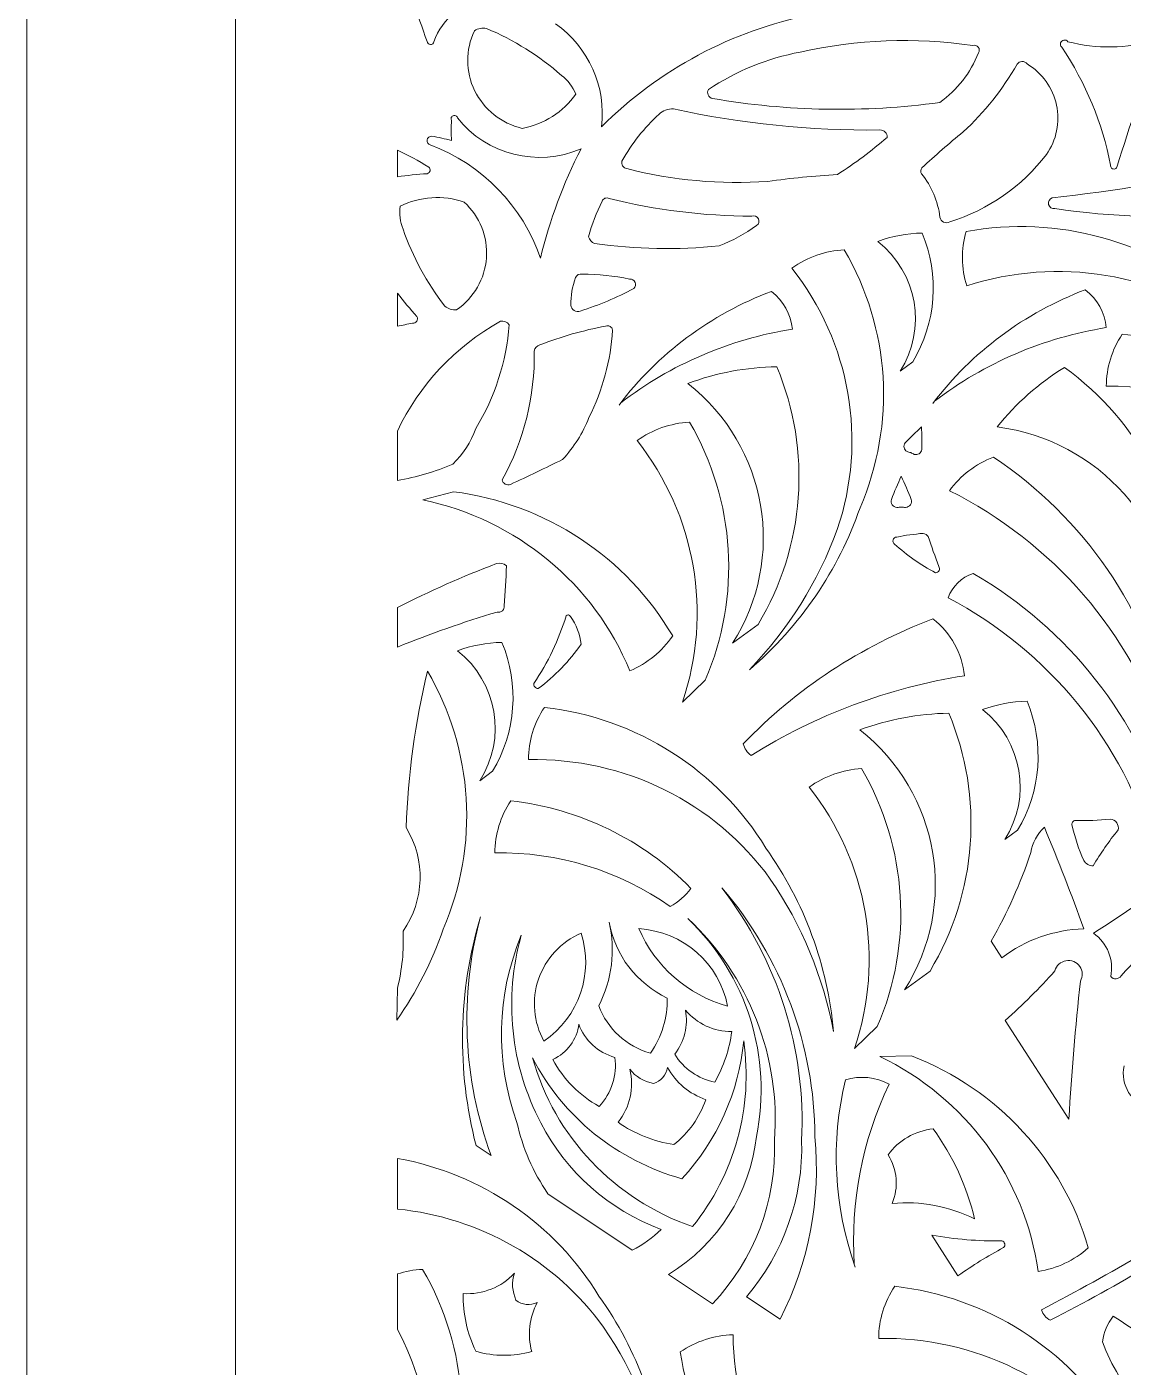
# Model space of a CAD drawing. Header units: millimetres. Extents: x -388 to 390, y -1187 to 1583.
# Drawn here: x -388 to -49.3, y -57.1 to 357 of the extents above; entities that cross this region are included whole.
import ezdxf

# ---------------------------------------------------------------- set-up
doc = ezdxf.new("R2010")
doc.units = ezdxf.units.MM
doc.header["$MEASUREMENT"] = 0
doc.layers.add('Livello 1', color=7, linetype='Continuous')

msp = doc.modelspace()

# ---------------------------------------------------------------- linework, layer by layer
at = {"layer": 'Livello 1', "color": 2, "lineweight": 9}
msp.add_open_spline([(-388, -1049.5), (-388, -1049.5), (388, -1049.5), (388, -1049.5), (388, -1049.5), (388, -1049.5), (388, 1049.5), (388, 1049.5), (388, 1049.5), (388, 1049.5), (-388, 1049.5), (-388, 1049.5), (-388, 1049.5), (-388, 1049.5), (-388, -1049.5), (-388, -1049.5)], degree=3, knots=[0, 0, 0, 0, 0.2, 0.2, 0.2, 0.2, 0.4, 0.4, 0.4, 0.4, 0.6, 0.6, 0.6, 0.6, 1, 1, 1, 1], dxfattribs=at)
at = {"layer": 'Livello 1', "color": 177, "lineweight": 9}
for points in [[(-388, 985.5001), (-388, 985.5001), (-388, -1014.5), (-388, -1014.5)], [(-264.3286, 352.5048), (-267.302, 360.8044), (-270.3213, 369.0882), (-273.3866, 377.3557)], [(-245.1627, 365.3082), (-253.007, 364.8177), (-259.7583, 359.7084), (-262.2168, 352.4019)], [(-145.796, 360.7705), (-170.04, 355.8105), (-192.6303, 343.9421), (-210.4591, 326.1433)], [(-245.9639, 356.5004), (-247.2551, 356.7558), (-248.5969, 356.4964), (-249.6919, 355.7798)], [(-222.7979, 342.0127), (-229.6702, 348.034), (-237.4934, 352.9267), (-245.9639, 356.5004)], [(-210.4591, 326.1433), (-208.9427, 338.488), (-214.3769, 350.6682), (-224.6592, 357.9715)], [(-95.7771, 351.2426), (-113.4994, 353.8483), (-131.5652, 353.1548), (-149.0244, 349.1984)], [(-66.3428, 352.4118), (-57.4898, 350.1173), (-48.1621, 350.254), (-39.3834, 352.8068)], [(-149.0244, 349.1984), (-159.1998, 347.3017), (-168.8652, 343.3686), (-177.4148, 337.6455)], [(-105.9457, 333.6227), (-100.5444, 337.4896), (-96.404, 342.8056), (-94.0252, 348.9273)], [(-53.1689, 314.2815), (-55.7198, 327.2906), (-60.8526, 339.6841), (-68.2767, 350.7602)], [(-38.1547, 351.1127), (-42.9398, 338.8774), (-47.2729, 326.4773), (-51.1456, 313.9367)], [(-98.711, 324.5479), (-92.0955, 330.6328), (-86.4739, 337.6759), (-82.0429, 345.4309)], [(-218.3917, 336.2474), (-219.3306, 338.5074), (-220.848, 340.4928), (-222.7979, 342.0127)], [(-235.0033, 325.631), (-228.23, 326.8332), (-222.2398, 330.6614), (-218.3917, 336.2474)], [(-188.2462, 331.6524), (-189.8867, 331.6891), (-191.4774, 331.1004), (-192.6825, 330.0106)], [(-188.2462, 331.6524), (-167.2989, 327.0808), (-145.8817, 324.8954), (-124.4214, 325.1395)], [(-176.166, 334.8643), (-152.9684, 330.871), (-129.2755, 330.4521), (-105.9457, 333.6227)], [(-256.7779, 328.1396), (-256.898, 326.0493), (-256.898, 323.954), (-256.7779, 321.8636)], [(-254.9456, 328.8867), (-245.9888, 317.4785), (-230.2297, 313.5303), (-216.7732, 319.3233)], [(-192.6825, 330.0106), (-197.2537, 325.7987), (-201.1209, 320.9108), (-204.1431, 315.5252)], [(-256.7779, 321.8636), (-258.7944, 322.3923), (-260.832, 322.8409), (-262.8855, 323.2085)], [(-98.711, 324.5479), (-103.0819, 320.966), (-107.3376, 317.2519), (-111.4721, 313.411)], [(-229.2937, 285.5525), (-234.7676, 301.5823), (-247.2463, 314.397), (-263.3436, 320.5188)], [(-216.7732, 319.3233), (-222.2656, 308.5775), (-226.4671, 297.245), (-229.2937, 285.5525)], [(-137.5244, 311.4076), (-132.1281, 314.8279), (-127.0105, 318.6519), (-122.2176, 322.8454)], [(-102.8396, 296.7358), (-90.9178, 300.4655), (-80.4859, 307.7498), (-73.0039, 317.5693)], [(-202.6282, 313.1904), (-188.4259, 309.5625), (-173.7125, 308.2338), (-159.0715, 309.257)], [(-137.5244, 311.4076), (-144.7305, 310.9398), (-151.9174, 310.2224), (-159.0715, 309.257)], [(-111.4721, 313.411), (-111.8821, 312.8784), (-111.927, 312.1574), (-111.586, 311.58)], [(-105.8869, 298.2017), (-106.4882, 303.0905), (-108.4607, 307.721), (-111.586, 311.58)], [(-71.189, 304.1692), (-51.9637, 306.256), (-32.8853, 309.4825), (-14.0593, 313.8308)], [(-252.877, 302.8523), (-259.3786, 305.066), (-266.5182, 304.6161), (-272.676, 301.6046)], [(-210.2244, 303.1239), (-212.0425, 299.6208), (-213.4597, 295.9319), (-214.4498, 292.1244)], [(-208.131, 303.957), (-193.7012, 300.3834), (-178.8794, 298.5477), (-163.9948, 298.4905)], [(-272.676, 301.6046), (-272.9944, 299.1851), (-272.6711, 296.726), (-271.7373, 294.464)], [(-19.2674, 272.076), (-40.5533, 290.8912), (-69.5876, 298.9152), (-97.7858, 293.7756)], [(-70.3674, 300.8627), (-52.7904, 298.1987), (-34.9412, 297.7035), (-17.2381, 299.389)], [(-271.7373, 294.464), (-268.78, 285.9135), (-264.4274, 277.888), (-258.8484, 270.6991)], [(-174.1077, 289.348), (-169.9692, 290.9157), (-166.0721, 293.0361), (-162.5269, 295.6487)], [(-214.4498, 292.1244), (-214.2167, 291.1771), (-213.5337, 290.3968), (-212.6131, 290.0256)], [(-212.6131, 290.0256), (-199.8562, 288.2404), (-186.9221, 288.0128), (-174.1077, 289.348)], [(-111.3613, 293.2782), (-116.0584, 293.2083), (-120.7072, 292.3395), (-125.1001, 290.7106)], [(-118.2239, 250.5616), (-109.8236, 263.723), (-112.7738, 280.9489), (-125.1, 290.7105)], [(-114.2761, 253.4571), (-107.0151, 265.5605), (-105.9374, 280.2854), (-111.3613, 293.278)], [(-97.7858, 293.7756), (-99.4012, 288.2654), (-99.3429, 282.4144), (-97.6181, 276.9362)], [(-135.432, 288.1264), (-141.2804, 287.8081), (-146.9077, 285.8308), (-151.6276, 282.4359)], [(-130.5618, 208.4224), (-119.4018, 234.2808), (-121.2026, 263.7533), (-135.4316, 288.1259)], [(-15.0699, 263.337), (-38.5615, 281.0256), (-69.5036, 286.1231), (-97.6181, 276.9362)], [(-137.6156, 201.6702), (-128.2676, 229.1969), (-133.5197, 259.4706), (-151.6272, 282.4355)], [(-218.4405, 279.5139), (-219.4523, 276.7784), (-219.9673, 273.8909), (-219.9619, 270.9818)], [(-216.4073, 280.5856), (-217.2653, 280.7897), (-218.1425, 280.3274), (-218.4405, 279.5139)], [(-201.7526, 279.0663), (-206.5759, 280.035), (-211.4837, 280.5439), (-216.4073, 280.5856)], [(-217.0107, 269.1983), (-211.2855, 270.9966), (-205.7488, 273.3259), (-200.476, 276.1542)], [(-157.9419, 275.2664), (-176.7214, 268.1675), (-193.0513, 255.9895), (-205.0273, 240.1529)], [(-151.4674, 263.5757), (-151.9174, 268.1702), (-154.254, 272.3893), (-157.9419, 275.2664)], [(-60.9707, 275.7534), (-79.7503, 268.6545), (-96.0803, 256.4766), (-108.0561, 240.6399)], [(-54.4964, 264.0627), (-54.9462, 268.6573), (-57.2828, 272.8764), (-60.9707, 275.7534)], [(-258.8484, 270.6991), (-257.8526, 269.8553), (-256.5539, 269.4353), (-255.2404, 269.5321)], [(-238.9342, 264.9466), (-239.5326, 265.8245), (-240.6201, 266.2529), (-241.6731, 266.0256)], [(-249.3112, 232.8716), (-243.371, 242.6371), (-239.8194, 253.6149), (-238.9342, 264.9466)], [(-209.1916, 264.5308), (-216.1268, 263.2255), (-222.9207, 261.2839), (-229.4837, 258.7316)], [(-214.3234, 236.2519), (-210.0922, 244.7183), (-207.61, 253.9188), (-207.019, 263.3258)], [(-151.4674, 263.5757), (-170.8293, 260.5039), (-189.0792, 252.678), (-204.5112, 240.8294)], [(-54.4964, 264.0627), (-73.8582, 260.991), (-92.108, 253.165), (-107.5402, 241.3165)], [(-49.5506, 262.0733), (-52.7616, 257.279), (-54.4773, 251.6738), (-54.4886, 245.9414)], [(0, 240.6863), (-13.9012, 252.477), (-31.1523, 259.9633), (-49.5506, 262.0733)], [(-241.1201, 216.9929), (-234.3882, 229.2251), (-230.9788, 242.9442), (-231.2183, 256.8357)], [(-229.4837, 258.7316), (-230.3767, 258.4641), (-231.0448, 257.7343), (-231.2183, 256.8362)], [(-118.2239, 250.5616), (-118.2239, 250.5616), (-114.2761, 253.4571), (-114.2761, 253.4571)], [(-156.2662, 251.9675), (-165.6603, 251.8276), (-174.958, 250.0899), (-183.7436, 246.8323)], [(-162.0956, 172.3252), (-147.5738, 196.5321), (-145.4183, 225.9818), (-156.2661, 251.9671)], [(-67.4298, 251.7639), (-75.3756, 246.8576), (-82.389, 240.6365), (-88.1567, 233.3786)], [(-30.0338, 180.7985), (-30.5148, 208.865), (-44.343, 235.1063), (-67.4298, 251.7639)], [(-169.9914, 166.5343), (-153.1908, 192.857), (-159.0909, 227.3087), (-183.7434, 246.8321)], [(0.0001, 229.1199), (-15.7242, 240.2531), (-35.0851, 246.349), (-54.4886, 245.9414)], [(-222.4588, 223.3495), (-218.9686, 227.1309), (-216.2117, 231.5031), (-214.3234, 236.2519)], [(-256.342, 221.8929), (-253.1974, 224.9985), (-250.796, 228.7482), (-249.3112, 232.8716)], [(-183.2533, 234.8449), (-189.1017, 234.5266), (-194.7291, 232.5493), (-199.4489, 229.1543)], [(-178.3831, 155.1409), (-167.2232, 180.9992), (-169.0239, 210.4718), (-183.2531, 234.8444)], [(-111.5684, 233.3642), (-113.3065, 231.781), (-114.9881, 230.1394), (-116.6103, 228.4425)], [(-111.5321, 226.3952), (-111.4622, 228.7177), (-111.4742, 231.042), (-111.5684, 233.3636)], [(-33.6941, 171.8311), (-33.3551, 202.8651), (-56.722, 229.2719), (-88.1564, 233.3785)], [(-185.4369, 148.3887), (-176.089, 175.9153), (-181.3411, 206.1891), (-199.4486, 229.154)], [(-114.9067, 225.4339), (-115.2907, 225.551), (-115.6749, 225.6668), (-116.0596, 225.7814)], [(-113.8383, 224.8859), (-114.1939, 225.0697), (-114.55, 225.2524), (-114.9067, 225.4339)], [(-89.3906, 224.0471), (-94.8439, 221.9546), (-99.557, 218.3541), (-102.9551, 213.6849)], [(-34.6814, 144.1294), (-41.6654, 176.6924), (-61.2755, 205.3383), (-89.3906, 224.0471)], [(-238.6086, 215.5919), (-233.1874, 218.1014), (-227.8036, 220.6875), (-222.4588, 223.3495)], [(-117.8265, 218.1401), (-118.9274, 215.7937), (-119.9451, 213.4107), (-120.8778, 210.9955)], [(-114.7752, 210.9955), (-115.7079, 213.4107), (-116.7257, 215.7937), (-117.8265, 218.1401)], [(-265.677, 210.8468), (-265.677, 210.8468), (-256.1513, 213.3649), (-256.1513, 213.3649)], [(-188.4623, 168.786), (-202.6916, 193.1587), (-227.7215, 209.643), (-256.1513, 213.3649)], [(-36.052, 136.0913), (-46.8072, 169.6953), (-70.916, 197.6566), (-102.9551, 213.6849)], [(-201.6956, 158.0214), (-212.7162, 184.9491), (-236.6988, 204.7499), (-265.677, 210.8468)], [(-164.7306, 158.3787), (-149.0513, 171.8368), (-137.2671, 189.0959), (-130.5618, 208.4224)], [(-117.8265, 208.6103), (-118.2715, 208.5715), (-118.7164, 208.5313), (-119.1611, 208.4897)], [(-116.4918, 208.4897), (-116.9366, 208.5313), (-117.3815, 208.5715), (-117.8265, 208.6103)], [(-164.7306, 158.3787), (-152.7553, 170.8374), (-143.5258, 185.5731), (-137.6156, 201.6702)], [(-111.0747, 200.4914), (-113.8159, 200.2728), (-116.5409, 199.8915), (-119.2348, 199.3498)], [(-109.4955, 199.5136), (-109.8628, 200.0375), (-110.4337, 200.391), (-111.0747, 200.4914)], [(-109.4955, 199.5136), (-108.4989, 196.4049), (-107.4077, 193.3261), (-106.2235, 190.281)], [(-119.9011, 197.1341), (-116.0741, 193.7033), (-111.8266, 190.7509), (-107.256, 188.3445)], [(-239.7843, 190.4683), (-240.6382, 191.2259), (-241.8359, 191.4887), (-242.9386, 191.1605)], [(-240.4867, 178.1452), (-240.2362, 182.252), (-240.0021, 186.3597), (-239.7843, 190.4683)], [(-95.594, 188.1329), (-99.231, 186.9051), (-102.0984, 184.1226), (-103.3835, 180.5737)], [(-35.1098, 111.0183), (-44.4396, 143.3533), (-66.088, 170.9541), (-95.594, 188.1329)], [(-39.6518, 102.4457), (-49.1256, 135.9014), (-72.1458, 164.1214), (-103.3835, 180.5737)], [(-231.3602, 154.1553), (-226.9779, 160.5692), (-223.6189, 167.5984), (-221.3982, 175.0015)], [(-216.7658, 166.2184), (-217.0581, 169.3148), (-218.1912, 172.2783), (-220.048, 174.8017)], [(-108.0344, 174.0587), (-130.2829, 165.6484), (-150.317, 152.4551), (-166.6573, 135.4526)], [(-98.3227, 156.5227), (-98.9975, 163.4145), (-102.5023, 169.7431), (-108.0344, 174.0587)], [(-169.9914, 166.5343), (-169.9914, 166.5343), (-162.0956, 172.3252), (-162.0956, 172.3252)], [(-241.2012, 166.7955), (-245.8983, 166.7256), (-250.5471, 165.8568), (-254.9399, 164.228)], [(-244.1158, 126.9744), (-236.855, 139.0778), (-235.7773, 153.8028), (-241.2011, 166.7953)], [(-229.974, 152.5591), (-224.8705, 156.4104), (-220.4139, 161.0192), (-216.7658, 166.2184)], [(-201.6956, 158.0214), (-196.3104, 160.2767), (-191.7123, 164.0169), (-188.4623, 168.786)], [(-248.0638, 124.079), (-239.6635, 137.2403), (-242.6136, 154.4662), (-254.9398, 164.2278)], [(-264.2131, 157.9234), (-268.0525, 142.0589), (-270.253, 125.8569), (-270.7814, 109.5617)], [(-259.343, 78.2194), (-248.1829, 104.0777), (-249.9837, 133.5503), (-264.2128, 157.923)], [(-185.4369, 148.3887), (-185.4369, 148.3887), (-178.3831, 155.1409), (-178.3831, 155.1409)], [(-98.3227, 156.5227), (-121.7919, 152.7993), (-144.2324, 144.4088), (-164.2596, 131.869)], [(-228.0844, 146.7258), (-231.2954, 141.9315), (-233.0111, 136.3263), (-233.0223, 130.5939)], [(-159.6608, 103.2341), (-174.2948, 127.3763), (-199.5963, 143.4586), (-228.0844, 146.7258)], [(-78.985, 148.6194), (-83.682, 148.5494), (-88.3309, 147.6807), (-92.7236, 146.0518)], [(-85.8476, 105.9028), (-77.4473, 119.0641), (-80.3973, 136.2899), (-92.7235, 146.0517)], [(-81.8996, 108.7982), (-74.6388, 120.9017), (-73.561, 135.6265), (-78.9849, 148.6192)], [(-103.1215, 144.9145), (-112.5156, 144.7745), (-121.8131, 143.0369), (-130.5989, 139.7793)], [(-108.9507, 65.2722), (-94.4291, 89.4791), (-92.2735, 118.9288), (-103.1213, 144.914)], [(-116.8467, 59.4813), (-100.046, 85.804), (-105.9462, 120.2557), (-130.5986, 139.7791)], [(-166.6573, 135.4526), (-166.2409, 134.0509), (-165.406, 132.803), (-164.2596, 131.869)], [(-158.2976, 93.6703), (-175.3792, 117.3762), (-203.3889, 131.2165), (-233.0223, 130.5939)], [(-248.0638, 124.079), (-248.0638, 124.079), (-244.1158, 126.9744), (-244.1158, 126.9744)], [(-130.1085, 127.7919), (-135.957, 127.4736), (-141.5844, 125.4963), (-146.3041, 122.1013)], [(-125.2384, 48.0879), (-114.0783, 73.9462), (-115.8791, 103.4188), (-130.1083, 127.7915)], [(-132.2921, 41.3356), (-122.9442, 68.8623), (-128.1963, 99.1362), (-146.3038, 122.101)], [(-238.4608, 117.8745), (-241.6718, 113.0802), (-243.3874, 107.4748), (-243.3987, 101.7425)], [(-182.8084, 90.8134), (-197.5909, 105.8772), (-217.2645, 115.4435), (-238.4608, 117.8745)], [(-63.9785, 111.784), (-60.4089, 111.6819), (-56.8364, 111.8304), (-53.2886, 112.2288)], [(-58.4531, 76.9849), (-40.1443, 88.4746), (-22.8835, 101.4904), (-6.8631, 115.8868)], [(-271.7597, 77.5914), (-265.107, 87.1547), (-264.7253, 99.6258), (-270.7813, 109.5616)], [(-85.8476, 105.9028), (-85.8476, 105.9028), (-81.8996, 108.7982), (-81.8996, 108.7982)], [(-73.6317, 109.746), (-75.8079, 107.5925), (-77.2734, 104.8492), (-77.8384, 101.8713)], [(-61.434, 78.2939), (-65.2445, 88.8711), (-69.3115, 99.3581), (-73.6317, 109.746)], [(-65.0205, 110.1723), (-64.1754, 106.491), (-62.9815, 102.8948), (-61.4545, 99.4302)], [(-50.8428, 108.8483), (-53.71, 105.3505), (-56.2824, 101.6306), (-58.5345, 97.7255)], [(-2.4214, 109.1532), (-19.2257, 95.0287), (-35.0958, 79.8732), (-49.9358, 63.7786)], [(-189.2621, 85.2131), (-204.9863, 96.3463), (-223.9953, 102.1502), (-243.3987, 101.7425)], [(-138.8042, 46.6132), (-140.5592, 66.9509), (-147.7523, 86.4784), (-159.6608, 103.2341)], [(-90.0393, 74.4981), (-85.0709, 83.2117), (-80.9845, 92.3797), (-77.8384, 101.8713)], [(-61.4545, 99.4302), (-60.8567, 98.3976), (-59.747, 97.7497), (-58.5345, 97.7255)], [(-138.8042, 46.6132), (-141.9371, 63.4408), (-148.5723, 79.4582), (-158.2976, 93.6703)], [(-189.2621, 85.2131), (-186.6928, 86.5601), (-184.4824, 88.4782), (-182.8084, 90.8134)], [(-144.5402, 14.0731), (-144.6281, 42.1951), (-154.7844, 69.3975), (-173.2434, 90.9502)], [(-148.6131, 12.8754), (-147.2281, 40.9197), (-155.9447, 68.5502), (-173.2431, 90.9497)], [(-247.8626, 81.9784), (-254.7548, 58.967), (-255.2139, 34.5677), (-249.1923, 11.3235)], [(-247.8626, 81.9784), (-254.3897, 57.6277), (-253.2361, 31.9141), (-244.5537, 8.2168)], [(-211.2814, 54.5252), (-207.1851, 62.5035), (-206.06, 71.6301), (-208.1, 80.3328)], [(-208.1, 80.333), (-206.2853, 70.1615), (-199.6038, 61.4552), (-190.1278, 56.9147)], [(-162.5927, 14.1002), (-157.5704, 38.6236), (-165.5401, 63.9708), (-183.7815, 81.4888)], [(-157.0128, 12.9601), (-155.0377, 38.5679), (-164.8549, 63.7005), (-183.7813, 81.4887)], [(-235.2375, 76.3006), (-242.9416, 57.8388), (-243.4111, 37.2437), (-236.5561, 18.464)], [(-235.2375, 76.3006), (-240.7175, 56.913), (-238.558, 36.2183), (-229.1867, 18.315)], [(-228.2324, 43.6042), (-217.372, 51.0911), (-212.7293, 64.6073), (-216.7634, 76.9941)], [(-171.4914, 54.4067), (-173.9672, 67.5919), (-185.2613, 77.4572), (-198.928, 78.3722)], [(-198.928, 78.3722), (-193.9521, 66.7373), (-183.8671, 57.9283), (-171.4914, 54.4067)], [(-61.434, 78.2939), (-70.6218, 78.0272), (-79.4839, 74.903), (-86.7348, 69.3742)], [(-53.103, 63.5809), (-52.0753, 68.6865), (-54.1613, 73.9127), (-58.4531, 76.9848)], [(-86.7348, 69.3742), (-86.7348, 69.3742), (-90.0393, 74.4981), (-90.0393, 74.4981)], [(-116.8467, 59.4813), (-116.8467, 59.4813), (-108.9507, 65.2722), (-108.9507, 65.2722)], [(-85.6873, 49.9808), (-80.2876, 54.8225), (-75.1645, 59.9516), (-70.3414, 65.3449)], [(-62.4895, 62.1817), (-64.0318, 47.9963), (-65.2194, 33.7763), (-66.0509, 19.5341)], [(-211.2814, 54.5252), (-208.676, 47.4315), (-202.7516, 41.9916), (-195.352, 39.8982)], [(-195.352, 39.8982), (-191.8491, 44.9025), (-190.0233, 50.8494), (-190.1278, 56.9146)], [(-187.7958, 39.581), (-184.8331, 43.4666), (-183.6366, 48.3748), (-184.4878, 53.1508)], [(-184.4878, 53.1508), (-180.991, 48.9532), (-175.7319, 46.5414), (-170.1981, 46.5976)], [(-85.6873, 49.9808), (-85.6873, 49.9808), (-66.0509, 19.5341), (-66.0509, 19.5341)], [(-225.4883, 37.9606), (-221.0321, 39.9605), (-217.9826, 44.1103), (-217.4632, 48.8809)], [(-217.4632, 48.8809), (-215.6774, 43.8758), (-211.5151, 40.0337), (-206.3051, 38.5815)], [(-175.4386, 30.9575), (-172.7013, 35.8015), (-170.9234, 41.1078), (-170.1981, 46.5976)], [(-132.2921, 41.3356), (-132.2921, 41.3356), (-125.2384, 48.0879), (-125.2384, 48.0879)], [(-185.5869, 1.0842), (-174.6911, 12.8883), (-168.0011, 27.8324), (-166.5208, 43.6735)], [(-182.3457, -13.7112), (-169.2768, 2.4955), (-163.5582, 23.2322), (-166.5208, 43.6732)], [(-231.7567, 38.3958), (-222.369, 20.1923), (-205.6274, 6.6627), (-185.5869, 1.0842)], [(-231.7567, 38.3958), (-224.9755, 14.1691), (-206.5265, -5.2866), (-182.3457, -13.7112)], [(-225.4883, 37.9606), (-222.2718, 31.845), (-217.2797, 26.7966), (-211.1395, 23.4498)], [(-211.1395, 23.4498), (-207.3652, 27.5707), (-205.6017, 33.0905), (-206.3051, 38.5815)], [(-187.7958, 39.581), (-185.1327, 35.1037), (-180.6316, 31.9627), (-175.4386, 30.9575)], [(-124.4986, 38.88), (-124.4986, 38.88), (-114.6331, 39.057), (-114.6331, 39.057)], [(-75.5547, -27.5795), (-79.5575, 1.1619), (-97.9034, 26.0734), (-124.4986, 38.88)], [(-60.0448, -20.2853), (-67.7946, 6.741), (-87.9801, 28.6845), (-114.6331, 39.057)], [(-205.3384, 18.5295), (-201.6325, 23.1538), (-200.2936, 29.1841), (-201.7049, 34.8964)], [(-201.7049, 34.8965), (-199.904, 32.6133), (-197.2993, 31.0677), (-194.3979, 30.5609)], [(-194.3979, 30.5609), (-192.1078, 31.2212), (-190.4203, 33.126), (-190.0772, 35.4381)], [(-190.0772, 35.4381), (-187.4854, 30.8392), (-183.2851, 27.3098), (-178.2478, 25.4983)], [(-48.9953, 35.9312), (-50.2159, 30.1156), (-46.7128, 24.3463), (-40.9097, 22.6153)], [(-135.0842, 31.6619), (-139.7044, 12.486), (-138.6582, -7.5802), (-132.0677, -26.1963)], [(-121.5693, 30.288), (-125.6978, 32.5196), (-130.5751, 33.0154), (-135.0842, 31.6619)], [(-121.5693, 30.288), (-129.9143, 12.9162), (-133.6223, -6.2425), (-132.3468, -25.3975)], [(-188.0803, 11.634), (-183.5319, 15.255), (-180.1231, 20.0616), (-178.2478, 25.4983)], [(-236.5561, 18.464), (-234.834, 10.6046), (-231.5949, 3.1392), (-227.0125, -3.5317)], [(-229.1867, 18.315), (-221.4321, 3.196), (-208.1774, -8.5361), (-192.0299, -14.5738)], [(-205.3384, 18.5295), (-200.2012, 14.9679), (-194.2967, 12.6086), (-188.0803, 11.634)], [(-189.7162, -28.5117), (-174.4995, -19.1072), (-164.5093, -3.4123), (-162.5927, 14.1002)], [(-176.1495, -37.5982), (-163.2087, -23.8739), (-156.3309, -5.703), (-157.0128, 12.9598)], [(-165.6387, -35.3967), (-154.164, -21.8622), (-148.1124, -4.7047), (-148.6131, 12.8749)], [(-155.2677, -42.3429), (-146.3511, -24.8961), (-142.6335, -5.3452), (-144.5402, 14.0726)], [(-107.9913, 16.5049), (-113.6137, 15.9134), (-118.6979, 12.9655), (-121.9291, 8.4239)], [(-95.1947, -11.2724), (-97.5648, -1.2841), (-101.9122, 8.153), (-107.9913, 16.5049)], [(-244.5537, 8.2168), (-244.5537, 8.2168), (-249.1923, 11.3235), (-249.1923, 11.3235)], [(-120.6772, -6.5365), (-118.5826, -1.6474), (-119.0497, 3.9334), (-121.929, 8.4239)], [(-227.0125, -3.5317), (-227.0125, -3.5317), (-200.9471, -20.9896), (-200.9471, -20.9896)], [(-95.1947, -11.2724), (-103.0696, -7.3938), (-111.8976, -5.753), (-120.6772, -6.5365)], [(-200.9471, -20.9896), (-197.6781, -19.277), (-194.6754, -17.1165), (-192.0299, -14.5738)], [(-100.3288, -28.8893), (-100.3288, -28.8893), (-108.4044, -16.3677), (-108.4044, -16.3677)], [(-108.4044, -16.3677), (-101.2634, -17.6197), (-94.0166, -18.2024), (-86.7625, -18.108)], [(-86.2298, -20.1571), (-91.1089, -22.7807), (-95.8175, -25.697), (-100.3288, -28.8893)], [(-75.5547, -27.5795), (-69.771, -26.6728), (-64.3819, -24.1384), (-60.0448, -20.2853)], [(-74.5162, -39.4125), (-63.849, -33.7823), (-53.2893, -27.9593), (-42.8423, -21.9467)], [(-260.866, -106.6089), (-249.7059, -80.7506), (-251.5067, -51.278), (-265.7359, -26.9054)], [(-253.195, -34.3889), (-247.2024, -34.7701), (-241.3613, -32.4455), (-237.3413, -28.0795)], [(-237.3413, -28.0795), (-238.2495, -30.8234), (-238.0817, -33.7999), (-236.8704, -36.4294)], [(-189.7162, -28.5117), (-189.7162, -28.5117), (-176.1495, -37.5982), (-176.1495, -37.5982)], [(-71.7963, -42.6281), (-61.2002, -37.2164), (-50.8022, -31.4413), (-40.6214, -25.3135)], [(-119.872, -32.1313), (-123.083, -36.9256), (-124.7988, -42.5308), (-124.8099, -48.2632)], [(-51.4485, -75.623), (-66.0825, -51.4808), (-91.3839, -35.3985), (-119.872, -32.1313)], [(-253.195, -34.3889), (-253.2968, -40.5492), (-251.9515, -46.6502), (-249.2625, -52.2211)], [(-236.8704, -36.4294), (-235.0202, -37.9059), (-232.4609, -38.1929), (-230.3174, -37.1643)], [(-230.3174, -37.1643), (-232.7316, -41.8548), (-233.3355, -47.2403), (-232.0182, -52.3316)], [(-190.3671, -91.8174), (-192.1221, -71.4797), (-199.3152, -51.9521), (-211.2237, -35.1965)], [(-165.6387, -35.3967), (-165.6387, -35.3967), (-155.2677, -42.3429), (-155.2677, -42.3429)], [(-74.5162, -39.4125), (-74.0954, -40.8024), (-73.1129, -41.9639), (-71.7963, -42.6281)], [(-52.3745, -41.411), (-54.1893, -43.688), (-55.3203, -46.4145), (-55.6409, -49.2851)], [(0, -100.1037), (-11.0529, -75.9517), (-29.2526, -55.4769), (-52.3745, -41.411)], [(-190.3671, -91.8174), (-193.4998, -74.9897), (-200.1351, -58.9722), (-209.8605, -44.7602)], [(-169.7943, -47.0948), (-175.6485, -47.2853), (-181.3196, -49.139), (-186.1156, -52.43)], [(-169.7943, -47.0948), (-169.5022, -76.1006), (-154.4896, -103.065), (-129.7433, -119.0312)], [(-50.0852, -85.1868), (-67.1669, -61.4809), (-95.1765, -47.6406), (-124.8099, -48.2632)], [(-55.6409, -49.2851), (-54.3506, -52.9414), (-52.667, -56.4531), (-50.6184, -59.7612)], [(-249.2625, -52.2211), (-243.6401, -53.8494), (-237.6618, -53.8878), (-232.0182, -52.3316)], [(-186.1156, -52.43), (-181.8866, -80.1937), (-164.669, -104.4389), (-139.5537, -117.9973)]]:
    msp.add_open_spline(points, degree=3, dxfattribs=at)
at = {"layer": 'Livello 1', "color": 242, "lineweight": 9}
msp.add_open_spline([(323.5, -969.5005), (323.5, -969.5005), (-323.5, -969.5005), (-323.5, -969.5005), (-323.5, -969.5005), (-323.5, -969.5005), (-323.5, 969.5005), (-323.5, 969.5005), (-323.5, 969.5005), (-323.5, 969.5005), (323.5, 969.5005), (323.5, 969.5005), (323.5, 969.5005), (323.5, 969.5005), (323.5, 60.8387), (323.5, 60.8387), (323.5, 60.8387), (323.5, 60.8387), (257.4997, -137.4998), (257.4997, -137.4998), (257.4997, -137.4998), (257.4997, -137.4998), (323.5, -174.5014), (323.5, -174.5014), (323.5, -174.5014), (323.5, -174.5014), (323.5, -969.5005), (323.5, -969.5005)], degree=3, knots=[0, 0, 0, 0, 0.125, 0.125, 0.125, 0.125, 0.25, 0.25, 0.25, 0.25, 0.375, 0.375, 0.375, 0.375, 0.5, 0.5, 0.5, 0.5, 0.625, 0.625, 0.625, 0.625, 0.75, 0.75, 0.75, 0.75, 1, 1, 1, 1], dxfattribs=at)
at = {"layer": 'Livello 1', "color": 177, "lineweight": 9}
for points, knots in [([(-264.3286, 352.5048), (-264.3, 351.9722), (-263.8644, 351.547), (-263.3201, 351.5205), (-263.3201, 351.5205), (-262.7758, 351.4939), (-262.2992, 351.8747), (-262.2168, 352.4019)], [0, 0, 0, 0, 0.33333333, 0.33333333, 0.33333333, 0.33333333, 1, 1, 1, 1]), ([(-249.6919, 355.7798), (-252.5012, 349.9239), (-252.4806, 343.1441), (-249.6357, 337.3047), (-249.6357, 337.3047), (-246.7906, 331.4654), (-241.421, 327.1814), (-235.0033, 325.631)], [0, 0, 0, 0, 0.33333333, 0.33333333, 0.33333333, 0.33333333, 1, 1, 1, 1]), ([(-66.3428, 352.4118), (-66.6298, 352.7971), (-67.1144, 352.9909), (-67.595, 352.9127), (-67.595, 352.9127), (-68.0756, 352.8345), (-68.47, 352.4977), (-68.6143, 352.0423), (-68.6143, 352.0423), (-68.7585, 351.5868), (-68.6279, 351.0907), (-68.2767, 350.7602)], [0, 0, 0, 0, 0.25, 0.25, 0.25, 0.25, 0.5, 0.5, 0.5, 0.5, 1, 1, 1, 1]), ([(-94.0252, 348.9273), (-93.6294, 349.4607), (-93.6329, 350.1837), (-94.0337, 350.7135), (-94.0337, 350.7135), (-94.4346, 351.2433), (-95.1404, 351.4575), (-95.7771, 351.2426)], [0, 0, 0, 0, 0.33333333, 0.33333333, 0.33333333, 0.33333333, 1, 1, 1, 1]), ([(-78.978, 345.5521), (-79.3422, 346.0371), (-79.9288, 346.3132), (-80.5434, 346.2889), (-80.5434, 346.2889), (-81.1579, 346.2646), (-81.7198, 345.943), (-82.0429, 345.4309)], [0, 0, 0, 0, 0.33333333, 0.33333333, 0.33333333, 0.33333333, 1, 1, 1, 1]), ([(-73.0039, 317.5693), (-69.8638, 322.0142), (-68.7253, 327.5257), (-69.8546, 332.8153), (-69.8546, 332.8153), (-70.9838, 338.105), (-74.282, 342.7093), (-78.9779, 345.5519)], [0, 0, 0, 0, 0.33333333, 0.33333333, 0.33333333, 0.33333333, 1, 1, 1, 1]), ([(-177.4148, 337.6455), (-177.7249, 337.1265), (-177.7621, 336.4936), (-177.5149, 335.9433), (-177.5149, 335.9433), (-177.2679, 335.3929), (-176.7663, 334.9917), (-176.166, 334.8643)], [0, 0, 0, 0, 0.33333333, 0.33333333, 0.33333333, 0.33333333, 1, 1, 1, 1]), ([(-254.9456, 328.8867), (-255.0454, 329.2564), (-255.3557, 329.5356), (-255.7405, 329.6019), (-255.7405, 329.6019), (-256.1252, 329.6682), (-256.5143, 329.5096), (-256.7372, 329.1955), (-256.7372, 329.1955), (-256.96, 328.8815), (-256.9758, 328.4692), (-256.7779, 328.1396)], [0, 0, 0, 0, 0.25, 0.25, 0.25, 0.25, 0.5, 0.5, 0.5, 0.5, 1, 1, 1, 1]), ([(-262.8855, 323.2085), (-263.5992, 323.2475), (-264.2286, 322.7546), (-264.3461, 322.0645), (-264.3461, 322.0645), (-264.4637, 321.3745), (-264.0317, 320.7085), (-263.3436, 320.5188)], [0, 0, 0, 0, 0.33333333, 0.33333333, 0.33333333, 0.33333333, 1, 1, 1, 1]), ([(-122.2176, 322.8454), (-122.1365, 323.4504), (-122.3371, 324.0589), (-122.7642, 324.5034), (-122.7642, 324.5034), (-123.1912, 324.9479), (-123.7994, 325.1815), (-124.4214, 325.1395)], [0, 0, 0, 0, 0.33333333, 0.33333333, 0.33333333, 0.33333333, 1, 1, 1, 1]), ([(-264.3001, 311.6319), (-267.378, 311.4119), (-270.4464, 311.0894), (-273.5, 310.6652), (-273.5, 310.6652), (-273.5, 310.6652), (-273.4999, 318.8443), (-273.4999, 318.8443), (-273.4999, 318.8443), (-270.1377, 317.3844), (-266.8995, 315.6511), (-263.8207, 313.6598)], [0, 0, 0, 0, 0.25, 0.25, 0.25, 0.25, 0.5, 0.5, 0.5, 0.5, 1, 1, 1, 1]), ([(-204.1431, 315.5252), (-204.2886, 315.0172), (-204.2067, 314.4727), (-203.9177, 314.0273), (-203.9177, 314.0273), (-203.6287, 313.5819), (-203.1598, 313.2776), (-202.6282, 313.1904)], [0, 0, 0, 0, 0.33333333, 0.33333333, 0.33333333, 0.33333333, 1, 1, 1, 1]), ([(-264.3001, 311.6319), (-263.8668, 311.7406), (-263.5315, 312.0766), (-263.4307, 312.5033), (-263.4307, 312.5033), (-263.3298, 312.9298), (-263.4802, 313.3759), (-263.8207, 313.6598)], [0, 0, 0, 0, 0.33333333, 0.33333333, 0.33333333, 0.33333333, 1, 1, 1, 1]), ([(-53.1689, 314.2815), (-53.2496, 313.9204), (-53.1213, 313.5451), (-52.835, 313.3041), (-52.835, 313.3041), (-52.5486, 313.0631), (-52.1503, 312.9953), (-51.7976, 313.1273), (-51.7976, 313.1273), (-51.4447, 313.2594), (-51.1945, 313.5702), (-51.1456, 313.9367)], [0, 0, 0, 0, 0.25, 0.25, 0.25, 0.25, 0.5, 0.5, 0.5, 0.5, 1, 1, 1, 1]), ([(-255.2404, 269.5321), (-249.8512, 273.2784), (-246.4618, 279.1914), (-246.0041, 285.645), (-246.0041, 285.645), (-245.5463, 292.0986), (-248.0684, 298.4132), (-252.8769, 302.8523)], [0, 0, 0, 0, 0.33333333, 0.33333333, 0.33333333, 0.33333333, 1, 1, 1, 1]), ([(-208.131, 303.957), (-208.5165, 304.1568), (-208.9724, 304.1793), (-209.3765, 304.0186), (-209.3765, 304.0186), (-209.7804, 303.8578), (-210.091, 303.5302), (-210.2244, 303.1239)], [0, 0, 0, 0, 0.33333333, 0.33333333, 0.33333333, 0.33333333, 1, 1, 1, 1]), ([(-71.189, 304.1692), (-72.0662, 303.9012), (-72.5798, 303.0127), (-72.3627, 302.1389), (-72.3627, 302.1389), (-72.1455, 301.2651), (-71.2724, 300.7066), (-70.3674, 300.8627)], [0, 0, 0, 0, 0.33333333, 0.33333333, 0.33333333, 0.33333333, 1, 1, 1, 1]), ([(-162.5269, 295.6487), (-161.83, 296.0957), (-161.5873, 296.9837), (-161.9632, 297.7115), (-161.9632, 297.7115), (-162.3392, 298.4393), (-163.2138, 298.7747), (-163.9948, 298.4905)], [0, 0, 0, 0, 0.33333333, 0.33333333, 0.33333333, 0.33333333, 1, 1, 1, 1]), ([(-105.8869, 298.2017), (-105.7938, 297.542), (-105.3719, 296.9704), (-104.7611, 296.6767), (-104.7611, 296.6767), (-104.1503, 296.3828), (-103.4304, 296.405), (-102.8396, 296.7358)], [0, 0, 0, 0, 0.33333333, 0.33333333, 0.33333333, 0.33333333, 1, 1, 1, 1]), ([(-200.476, 276.1542), (-199.9337, 276.6344), (-199.7631, 277.3988), (-200.0514, 278.0565), (-200.0514, 278.0565), (-200.3399, 278.7143), (-201.0234, 279.12), (-201.7526, 279.0663)], [0, 0, 0, 0, 0.33333333, 0.33333333, 0.33333333, 0.33333333, 1, 1, 1, 1]), ([(-268.8532, 265.4862), (-270.3903, 265.1094), (-271.9403, 264.7902), (-273.4999, 264.5292), (-273.4999, 264.5292), (-273.4999, 264.5292), (-273.5, 274.7194), (-273.5, 274.7194), (-273.5, 274.7194), (-271.6083, 272.2192), (-269.5967, 269.8036), (-267.4713, 267.481)], [0, 0, 0, 0, 0.25, 0.25, 0.25, 0.25, 0.5, 0.5, 0.5, 0.5, 1, 1, 1, 1]), ([(-219.9619, 270.9818), (-219.8976, 270.318), (-219.5193, 269.7221), (-218.9395, 269.3717), (-218.9395, 269.3717), (-218.3599, 269.0215), (-217.646, 268.9573), (-217.0107, 269.1983)], [0, 0, 0, 0, 0.33333333, 0.33333333, 0.33333333, 0.33333333, 1, 1, 1, 1]), ([(-256.342, 221.8929), (-261.8308, 219.5297), (-267.5942, 217.843), (-273.4999, 216.8689), (-273.4999, 216.8689), (-273.4999, 216.8689), (-273.5, 232.081), (-273.5, 232.081), (-273.5, 232.081), (-266.833, 246.2617), (-255.7592, 258.1854), (-241.6731, 266.0256)], [0, 0, 0, 0, 0.25, 0.25, 0.25, 0.25, 0.5, 0.5, 0.5, 0.5, 1, 1, 1, 1]), ([(-268.8532, 265.4862), (-268.335, 265.4146), (-267.8204, 265.638), (-267.5267, 266.062), (-267.5267, 266.062), (-267.233, 266.4859), (-267.2115, 267.0364), (-267.4713, 267.481)], [0, 0, 0, 0, 0.33333333, 0.33333333, 0.33333333, 0.33333333, 1, 1, 1, 1]), ([(-207.019, 263.3258), (-207.0944, 263.7961), (-207.385, 264.2069), (-207.8082, 264.4415), (-207.8082, 264.4415), (-208.2312, 264.6762), (-208.7406, 264.7091), (-209.1916, 264.5308)], [0, 0, 0, 0, 0.33333333, 0.33333333, 0.33333333, 0.33333333, 1, 1, 1, 1]), ([(-116.6103, 228.4425), (-116.9496, 228.0348), (-117.0844, 227.4998), (-116.9778, 226.9846), (-116.9778, 226.9846), (-116.8711, 226.4693), (-116.5342, 226.0278), (-116.0596, 225.7814)], [0, 0, 0, 0, 0.33333333, 0.33333333, 0.33333333, 0.33333333, 1, 1, 1, 1]), ([(-113.8383, 224.8859), (-113.3242, 224.7336), (-112.7672, 224.8147), (-112.3207, 225.107), (-112.3207, 225.107), (-111.8741, 225.3993), (-111.5847, 225.8719), (-111.5321, 226.3952)], [0, 0, 0, 0, 0.33333333, 0.33333333, 0.33333333, 0.33333333, 1, 1, 1, 1]), ([(-241.1201, 216.9929), (-241.0165, 216.458), (-240.6783, 215.9944), (-240.195, 215.7248), (-240.195, 215.7248), (-239.7116, 215.4552), (-239.1317, 215.4066), (-238.6086, 215.5919)], [0, 0, 0, 0, 0.33333333, 0.33333333, 0.33333333, 0.33333333, 1, 1, 1, 1]), ([(-120.8778, 210.9955), (-121.05, 210.4362), (-120.9571, 209.8307), (-120.6248, 209.3454), (-120.6248, 209.3454), (-120.2923, 208.8603), (-119.7553, 208.5463), (-119.1611, 208.4897)], [0, 0, 0, 0, 0.33333333, 0.33333333, 0.33333333, 0.33333333, 1, 1, 1, 1]), ([(-116.4918, 208.4897), (-115.8977, 208.5463), (-115.3607, 208.8603), (-115.0283, 209.3454), (-115.0283, 209.3454), (-114.6958, 209.8307), (-114.603, 210.4362), (-114.7752, 210.9954)], [0, 0, 0, 0, 0.33333333, 0.33333333, 0.33333333, 0.33333333, 1, 1, 1, 1]), ([(-119.2348, 199.3498), (-119.7638, 199.321), (-120.2171, 198.9695), (-120.3667, 198.472), (-120.3667, 198.472), (-120.5164, 197.9746), (-120.3299, 197.4389), (-119.9011, 197.1341)], [0, 0, 0, 0, 0.33333333, 0.33333333, 0.33333333, 0.33333333, 1, 1, 1, 1]), ([(-242.6918, 176.1944), (-253.1292, 173.0539), (-263.4098, 169.4397), (-273.5001, 165.3644), (-273.5001, 165.3644), (-273.5001, 165.3644), (-273.5, 177.5544), (-273.5, 177.5544), (-273.5, 177.5544), (-263.5724, 182.6224), (-253.3706, 187.1648), (-242.9386, 191.1605)], [0, 0, 0, 0, 0.25, 0.25, 0.25, 0.25, 0.5, 0.5, 0.5, 0.5, 1, 1, 1, 1]), ([(-107.256, 188.3445), (-106.7939, 188.3595), (-106.376, 188.6168), (-106.1621, 189.0178), (-106.1621, 189.0178), (-105.9483, 189.4189), (-105.9717, 189.9017), (-106.2235, 190.281)], [0, 0, 0, 0, 0.33333333, 0.33333333, 0.33333333, 0.33333333, 1, 1, 1, 1]), ([(-242.6918, 176.1944), (-242.1129, 176.0519), (-241.4996, 176.2016), (-241.0567, 176.5933), (-241.0567, 176.5933), (-240.6139, 176.985), (-240.4001, 177.5672), (-240.4867, 178.1452)], [0, 0, 0, 0, 0.33333333, 0.33333333, 0.33333333, 0.33333333, 1, 1, 1, 1]), ([(-220.048, 174.8017), (-220.1483, 175.0606), (-220.3835, 175.2465), (-220.6633, 175.288), (-220.6633, 175.288), (-220.9433, 175.3294), (-221.2241, 175.2198), (-221.3982, 175.0015)], [0, 0, 0, 0, 0.33333333, 0.33333333, 0.33333333, 0.33333333, 1, 1, 1, 1]), ([(-231.3602, 154.1553), (-231.4201, 153.7584), (-231.3023, 153.3555), (-231.0368, 153.0498), (-231.0368, 153.0498), (-230.7713, 152.7441), (-230.384, 152.5652), (-229.974, 152.5591)], [0, 0, 0, 0, 0.33333333, 0.33333333, 0.33333333, 0.33333333, 1, 1, 1, 1]), ([(-50.8428, 108.8483), (-50.6498, 109.6202), (-50.8084, 110.4361), (-51.2776, 111.0847), (-51.2776, 111.0847), (-51.7469, 111.7332), (-52.4805, 112.1506), (-53.2886, 112.2288)], [0, 0, 0, 0, 0.33333333, 0.33333333, 0.33333333, 0.33333333, 1, 1, 1, 1]), ([(-63.9785, 111.784), (-64.374, 111.7847), (-64.7423, 111.5867), (-64.9538, 111.2595), (-64.9538, 111.2595), (-65.1653, 110.9324), (-65.1905, 110.5218), (-65.0205, 110.1723)], [0, 0, 0, 0, 0.33333333, 0.33333333, 0.33333333, 0.33333333, 1, 1, 1, 1]), ([(-259.343, 78.2194), (-262.8022, 68.2491), (-267.6288, 58.7847), (-273.6907, 50.0856), (-273.6907, 50.0856), (-273.6907, 50.0856), (-273.4999, 59.9524), (-273.4999, 59.9524), (-273.4999, 59.9524), (-272.0512, 65.7007), (-271.4599, 71.6422), (-271.7597, 77.5911)], [0, 0, 0, 0, 0.25, 0.25, 0.25, 0.25, 0.5, 0.5, 0.5, 0.5, 1, 1, 1, 1]), ([(-216.7634, 76.9942), (-222.9706, 74.2255), (-227.7272, 69.0624), (-229.9008, 62.7345), (-229.9008, 62.7345), (-232.0743, 56.4065), (-231.4701, 49.48), (-228.2324, 43.6042)], [0, 0, 0, 0, 0.33333333, 0.33333333, 0.33333333, 0.33333333, 1, 1, 1, 1]), ([(-62.4895, 62.1817), (-61.6394, 63.5964), (-61.7101, 65.3662), (-62.6703, 66.7118), (-62.6703, 66.7118), (-63.6306, 68.0572), (-65.3042, 68.7315), (-66.9541, 68.4375), (-66.9541, 68.4375), (-68.604, 68.1435), (-69.9275, 66.9352), (-70.3414, 65.3449)], [0, 0, 0, 0, 0.25, 0.25, 0.25, 0.25, 0.5, 0.5, 0.5, 0.5, 1, 1, 1, 1]), ([(-53.103, 63.5809), (-52.7224, 63.0749), (-52.105, 62.7931), (-51.4643, 62.8332), (-51.4643, 62.8332), (-50.8235, 62.8731), (-50.2476, 63.2293), (-49.9358, 63.7786)], [0, 0, 0, 0, 0.33333333, 0.33333333, 0.33333333, 0.33333333, 1, 1, 1, 1]), ([(-209.8605, -44.7602), (-224.7839, -24.0495), (-248.062, -10.8531), (-273.4999, -8.2789), (-273.4999, -8.2789), (-273.4999, -8.2789), (-273.4999, 7.3837), (-273.4999, 7.3837), (-273.4999, 7.3837), (-247.5441, 2.652), (-224.7959, -12.8058), (-211.2237, -35.1965)], [0, 0, 0, 0, 0.25, 0.25, 0.25, 0.25, 0.5, 0.5, 0.5, 0.5, 1, 1, 1, 1]), ([(-86.2298, -20.1571), (-85.9027, -19.856), (-85.7683, -19.4049), (-85.8791, -18.9789), (-85.8791, -18.9789), (-85.9898, -18.5531), (-86.328, -18.2195), (-86.7625, -18.108)], [0, 0, 0, 0, 0.33333333, 0.33333333, 0.33333333, 0.33333333, 1, 1, 1, 1]), ([(-267.9196, -113.3611), (-260.2344, -90.7301), (-262.4175, -66.2417), (-273.5, -45.4851), (-273.5, -45.4851), (-273.5, -45.4851), (-273.5, -28.3413), (-273.5, -28.3413), (-273.5, -28.3413), (-271.0005, -27.5357), (-268.391, -27.0493), (-265.7361, -26.9049)], [0, 0, 0, 0, 0.25, 0.25, 0.25, 0.25, 0.5, 0.5, 0.5, 0.5, 1, 1, 1, 1])]:
    msp.add_open_spline(points, degree=3, knots=knots, dxfattribs=at)

doc.saveas('drawing.dxf')
